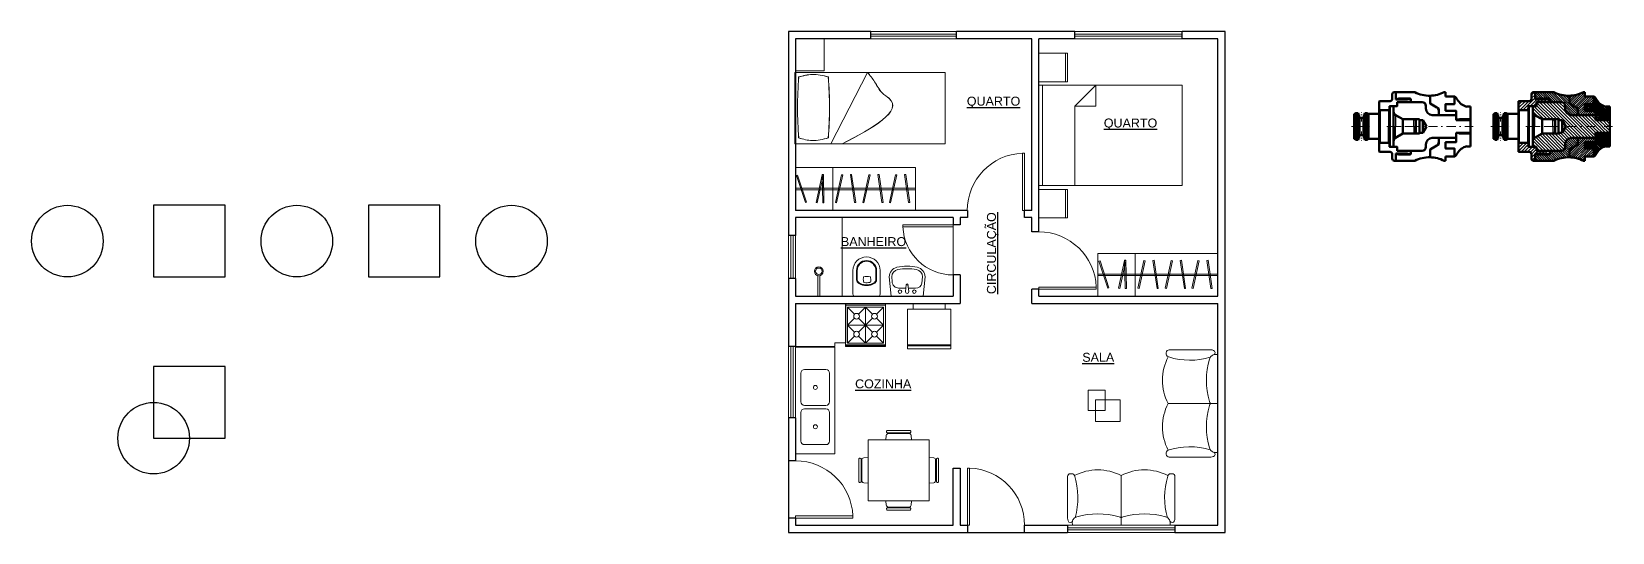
# Model space of a CAD drawing. Header units: centimetres. Extents: x -509 to 1699, y 137 to 837.
import ezdxf

# ---------------------------------------------------------------- set-up
doc = ezdxf.new("R2010")
doc.units = ezdxf.units.CM
doc.linetypes.add('DASHDOT', pattern=[25.4, 12.7, -6.35, 0, -6.35])
for name, color, linetype, lineweight in [('blocos', 32, 'Continuous', 9), ('CENTRO', 1, 'DASHDOT', 13), ('CONTORNO', 7, 'Continuous', 50), ('HACHURAS', 1, 'Continuous', 13), ('janelas', 174, 'Continuous', 13), ('paredes', 7, 'Continuous', 30), ('piso', 252, 'Continuous', 9), ('portas', 174, 'Continuous', 13)]:
    doc.layers.add(name, color=color, linetype=linetype, lineweight=lineweight)
doc.layers.add('ESTREITAS', color=4, linetype='Continuous')
doc.layers.add('Texto', color=106, linetype='Continuous')
doc.styles.add('Annotative', font='arial.ttf')
pattern_1 = [(135, (1676.289, 331.2523), (-1.571545, -1.571545), [])]
pattern_2 = [(45, (1676.289, 331.2523), (-1.571545, 1.571545), [])]

# ---------------------------------------------------------------- blocks, each defined once
blk = doc.blocks.new('sofá1')
at = {"layer": 'blocos'}
for p, q in [((-75, 10), (-75, 68)), ((-71, 72), (-69, 72)), ((0, 0), (0, 69.5)), ((71, 72), (69, 72)), ((75, 10), (75, 68)), ((0, 0), (-65, 0)), ((65, 0), (0, 0))]:
    blk.add_line(p, q, dxfattribs=at)
for centre, radius, start, end in [((-71, 68), 4, 90, 180), ((-69, 68), 4, 0, 90), ((-160.4, 38.8), 99.9, 343.5939, 18.1629), ((-32.6, 6.7), 70.7, 62.6166, 117.3834), ((32.5, 6.7), 70.7, 62.3919, 117.3834), ((160.4, 38.8), 99.9, 162.7275, 196.4061), ((69, 68), 4, 90, 173.4667), ((71, 68), 4, 0, 90), ((-65, 10), 10, 180, 202.8861), ((-71.1, 7), 3.26, 196.4582, 330.7816), ((-59.3, 3), 9.31, 107.4613, 194.9731), ((-65, 10), 10, 250.8998, 270), ((-32.5, -93.5), 109.4, 74.3182, 105.6818), ((-5.7, 3), 9.31, 52.0697, 72.5387), ((5.7, 3), 9.31, 107.4613, 127.9303), ((32.5, -93.5), 109.4, 74.3182, 105.6818), ((59.3, 3), 9.31, 345.0269, 72.5387), ((65, 10), 10, 270, 289.1002), ((71.1, 7), 3.26, 209.2184, 343.5418), ((65, 10), 10, 337.1139, 0)]:
    blk.add_arc(centre, radius, start, end, dxfattribs=at)
blk = doc.blocks.new('mesacanto')
at = {"layer": 'blocos', "ltscale": 0.5}
for p, q in [((-44.6, 43.7), (-21, 43.7)), ((-44.6, 15.1), (-44.6, 43.7)), ((-34.5, 30.3), (0, 30.3)), ((-34.5, 0), (-34.5, 30.3)), ((-21, 43.7), (-21, 15.1)), ((0, 30.3), (0, 0)), ((-21, 15.1), (-44.6, 15.1)), ((0, 0), (-34.5, 0))]:
    blk.add_line(p, q, dxfattribs=at)
blk = doc.blocks.new('fogão')
at = {"layer": 'blocos'}
for p, q in [((0, 27.8), (0, -27.8)), ((0, 27.8), (60, 27.8)), ((2.5, 27.8), (2.5, -27.8)), ((5.4, 25), (15, 15.3)), ((5.4, 25), (55.4, 25)), ((5.4, 25), (5.4, -25)), ((20.7, 15.3), (30.4, 25)), ((30.4, 25), (40, 15.3)), ((30.4, 25), (30.4, -25)), ((45.7, 15.3), (55.4, 25)), ((55.4, 25), (55.4, -25)), ((57.9, 27.8), (57.9, -27.8)), ((58.9, 27.8), (58.9, -27.8)), ((60, 27.8), (60, -27.8)), ((5.4, 0), (15, 9.7)), ((15, -9.7), (5.4, 0)), ((5.4, 0), (55.4, 0)), ((20.7, -9.7), (40, 9.7)), ((20.7, 9.7), (40, -9.7)), ((45.7, 9.7), (55.4, 0)), ((55.4, 0), (45.7, -9.7)), ((5.4, -25), (15, -15.3)), ((30.4, -25), (20.7, -15.3)), ((40, -15.3), (30.4, -25)), ((45.7, -15.3), (55.4, -25)), ((0, -27.8), (60, -27.8)), ((5.4, -25), (55.4, -25))]:
    blk.add_line(p, q, dxfattribs=at)
for centre in [(17.9, 12.5), (42.9, 12.5), (17.9, -12.5), (42.9, -12.5)]:
    blk.add_circle(centre, 4, dxfattribs=at)
blk = doc.blocks.new('camacasal')
at = {"layer": 'blocos'}
for p, q in [((0, 75), (0, 115)), ((0, 115), (40, 115)), ((37, 115), (37, 75)), ((40, 115), (40, 75)), ((0, 75), (40, 75)), ((0, 70), (200, 70)), ((0, -70), (0, 70)), ((5, -70), (5, 70)), ((50, 40.7), (79.3, 70)), ((79.3, 70), (79.3, 40.7)), ((200, 70), (200, -70)), ((50, -70), (50, 40.7)), ((50, 40.7), (79.3, 40.7)), ((200, -70), (0, -70)), ((0, -75.5), (40, -75.5)), ((0, -115.5), (0, -75.5)), ((37, -75.5), (37, -115.5)), ((40, -75.5), (40, -115.5)), ((0, -115.5), (40, -115.5))]:
    blk.add_line(p, q, dxfattribs=at)
blk = doc.blocks.new('roupeiro1')
at = {"layer": 'blocos'}
for p, q in [((115.3, 60), (-52.2, 60)), ((-52.2, 60), (-52.2, 0)), ((-50.8, 48.9), (-49.3, 49.4)), ((-38.5, 11.2), (-50.8, 48.9)), ((-49.3, 49.4), (-37, 11.7)), ((-23.4, 11.2), (-14.9, 49.9)), ((-13.3, 49.6), (-21.8, 10.8)), ((-14.1, 10.7), (-14.9, 50.4)), ((-14.9, 50.4), (-13.3, 50.4)), ((-14.9, 49.9), (-13.3, 49.6)), ((-13.3, 50.4), (-12.5, 10.7)), ((0, 60), (0, 0)), ((3.6, 11.2), (12.1, 49.9)), ((13.7, 49.6), (5.2, 10.8)), ((12.1, 49.9), (13.7, 49.6)), ((24.6, 50.2), (26.2, 50.4)), ((30.3, 10.9), (24.6, 50.2)), ((26.2, 50.4), (31.9, 11.1)), ((41.8, 11.2), (50.3, 49.9)), ((51.9, 49.6), (43.4, 10.8)), ((50.3, 49.9), (51.9, 49.6)), ((62.8, 50.2), (64.4, 50.4)), ((68.5, 10.9), (62.8, 50.2)), ((64.4, 50.4), (70.1, 11.1)), ((79, 11.2), (87.5, 49.9)), ((89.1, 49.6), (80.6, 10.8)), ((87.5, 49.9), (89.1, 49.6)), ((100, 50.2), (101.7, 50.4)), ((105.7, 10.9), (100, 50.2)), ((101.7, 50.4), (107.3, 11.1)), ((115.3, 0), (115.3, 60)), ((-52.2, 31), (115.3, 31)), ((-52.2, 29), (115.3, 29)), ((-52.2, 0), (115.3, 0)), ((-37, 11.7), (-38.5, 11.2)), ((-21.8, 10.8), (-23.4, 11.2)), ((-12.5, 10.7), (-14.1, 10.7)), ((5.2, 10.8), (3.6, 11.2)), ((31.9, 11.1), (30.3, 10.9)), ((43.4, 10.8), (41.8, 11.2)), ((70.1, 11.1), (68.5, 10.9)), ((80.6, 10.8), (79, 11.2)), ((107.3, 11.1), (105.7, 10.9))]:
    blk.add_line(p, q, dxfattribs=at)
blk = doc.blocks.new('cama_solt')
at = {"layer": 'blocos'}
for p, q in [((-50, -210), (-50, 0)), ((-50, 0), (50, 0)), ((50, 0), (50, -210)), ((52.3, -1.2), (52.3, -41.2)), ((97.1, -1.2), (52.3, -1.2)), ((97.1, -41.2), (97.1, -1.2)), ((52.3, -41.2), (97.1, -41.2)), ((50, -210), (-50, -210))]:
    blk.add_line(p, q, dxfattribs=at)
at = {"layer": 'blocos', "linetype": 'Continuous', "ltscale": 100}
for p, q in [((-50, -50.4), (50, -101.7)), ((-50, -50.5), (50, -101.8))]:
    blk.add_line(p, q, dxfattribs=at)
at = {"layer": 'blocos', "ltscale": 100}
for points in [[(-41.7, -5.5), (-45.3, -24.3), (-41.7, -47)], [(-41.7, -5.6), (-45.3, -24.5), (-41.7, -47.1)], [(43.6, -5.5), (0.4, -3.9), (-41.7, -5.5)], [(43.6, -5.6), (0.4, -4), (-41.7, -5.6)], [(43.6, -5.5), (47.1, -24.3), (43.6, -47)], [(43.6, -5.6), (47.2, -24.5), (43.6, -47.1)], [(43.6, -47), (0.4, -48.6), (-41.7, -47)], [(43.6, -47.1), (0.4, -48.8), (-41.7, -47.1)]]:
    blk.add_spline(points, degree=3, dxfattribs=at)
at = {"layer": 'blocos', "linetype": 'Continuous', "ltscale": 100}
for points in [[(50, -101.7), (37, -111.5), (21.3, -122.3), (13.8, -131.7), (-50, -66.4)], [(50, -101.8), (37, -111.6), (21.3, -122.4), (13.8, -131.8), (-50, -66.5)]]:
    blk.add_spline(points, degree=3, dxfattribs=at)
blk = doc.blocks.new('bide')
at = {"layer": 'blocos'}
for p, q in [((-36, 19), (-3, 19)), ((-23, 14), (-36, 14)), ((-23, 13), (-36, 13)), ((0, 16), (0, -16)), ((-23, -13), (-36, -13)), ((-23, -14), (-36, -14)), ((-36, -19), (-3, -19))]:
    blk.add_line(p, q, dxfattribs=at)
for centre, radius, start, end in [((-36, 0), 19, 90, 270), ((-36, 0), 14, 90, 270), ((-36, 0), 13, 90, 270), ((-2.4, 1.1), 25.4, 170.481, 191.8976), ((-22.7, -13.7), 19.6, 83.8913, 104.0217), ((-23, 9.2), 4.75, 54.0626, 90), ((-23, 9.2), 3.75, 54.0626, 90), ((-26.2, 4.8), 9.19, 29.7449, 54.0626), ((-21.2, 4), 1.84, 13.6004, 71.3149), ((-26.2, 4.8), 10.2, 29.7449, 54.0626), ((-34, 0.3), 15.1, 2.0025, 16.0886), ((-34, 0.8), 15.1, 345.9421, 0.0282), ((-31.3, 1.9), 15.1, 13.3165, 29.7449), ((-31.3, 1.9), 16.1, 13.3165, 29.7449), ((-39.4, 0), 23.4, 0, 13.3165), ((-39.4, 0), 23.4, 346.6835, 0), ((-39.4, 0), 24.4, 0, 13.3165), ((-3, 16), 3, 0, 90), ((-23.7, 15.1), 19.6, 259.3039, 279.3652), ((-23, -9.2), 3.75, 270, 305.9374), ((-23, -9.2), 4.75, 270, 305.9374), ((-26.2, -4.8), 9.19, 305.9374, 330.2551), ((-21.1, -2.5), 1.84, 290.7158, 348.4303), ((-26.2, -4.8), 10.2, 305.9374, 330.2551), ((-31.3, -1.9), 15.1, 330.2551, 346.6835), ((-31.3, -1.9), 16.1, 330.2551, 346.6835), ((-39.4, 0), 24.4, 346.6835, 0), ((-3, -16), 3, 270, 0)]:
    blk.add_arc(centre, radius, start, end, dxfattribs=at)
blk = doc.blocks.new('chuveiro')
at = {"layer": 'blocos'}
for p, q in [((-1.3, 0), (-1.3, 28.9)), ((1.3, 0), (1.3, 28.9)), ((-1.3, 0), (1.3, 0))]:
    blk.add_line(p, q, dxfattribs=at)
for radius in [6.25, 4.5]:
    blk.add_circle((0, 35), radius, dxfattribs=at)
blk = doc.blocks.new('pia')
at = {"layer": 'blocos'}
for p, q in [((27, 25), (0, 22.5)), ((0, 22.5), (0, -22.5)), ((27.3, 25), (27, 25)), ((6.5, 2.5), (15.9, 1.2)), ((11.5, 11.9), (11.5, 1.8)), ((27.2, 21.5), (20.5, 20.9)), ((27.2, 21.5), (27.2, 21.5)), ((15.9, -1.2), (6.5, -2.5)), ((11.5, -1.8), (11.5, -11.9)), ((18.5, -20.7), (27.2, -21.5)), ((27.2, -21.5), (27.2, -21.5)), ((0, -22.5), (27, -25)), ((27, -25), (27.3, -25))]:
    blk.add_line(p, q, dxfattribs=at)
for centre in [(6.5, 10), (6.5, -10)]:
    blk.add_circle(centre, 2.5, dxfattribs=at)
for centre, radius, start, end in [((26.9, 10.8), 14.2, 13.8533, 88.2364), ((6.5, 0), 2.5, 90, 270), ((20.5, 11.9), 9, 90, 180), ((15.9, 0), 1.57, 234.9797, 125.0203), ((15.9, 0), 1.15, 270, 90), ((26.9, 10.8), 10.7, 12.9598, 87.9684), ((-33.8, 0), 72.3, 0, 10.5151), ((-33.8, 0), 72.3, 349.4849, 360), ((-32.4, 0.1), 74.4, 359.946, 10.9566), ((-32.4, -0.1), 74.4, 349.0434, 0.054), ((20.5, -11.9), 9, 180, 257.3666), ((26.9, -10.8), 10.7, 272.0316, 347.0402), ((26.9, -10.8), 14.2, 271.7636, 346.1467)]:
    blk.add_arc(centre, radius, start, end, dxfattribs=at)
blk = doc.blocks.new('pia_coz')
at = {"layer": 'blocos', "ltscale": 100}
for p, q in [((-70.1, 35.7), (-70.1, 90.7)), ((-70.1, 90.7), (-0.1, 90.7)), ((-0.1, 30.7), (-0.1, 90.7)), ((-55.1, 35.7), (-70.1, 35.7)), ((-55.1, 35.7), (-55.1, 30.7)), ((-55.1, 30.7), (-0.1, 30.7))]:
    blk.add_line(p, q, dxfattribs=at)
at = {"layer": 'blocos'}
for p, q in [((-55, 29.4), (-55, -119.6)), ((0, 29.4), (-55, 29.4)), ((0, -119.6), (0, 29.4)), ((-47.5, -46.7), (-47.5, -6.7)), ((-42.5, -1.7), (-12.5, -1.7)), ((-7.5, -6.7), (-7.5, -46.7)), ((-47.5, -61.6), (-47.5, -101.6)), ((-12.5, -51.7), (-42.5, -51.7)), ((-12.5, -56.6), (-42.5, -56.6)), ((-7.5, -101.6), (-7.5, -61.6)), ((-42.5, -106.6), (-12.5, -106.6)), ((-55, -119.6), (0, -119.6))]:
    blk.add_line(p, q, dxfattribs=at)
for centre in [(-27.7, -26.7), (-27.7, -81.6)]:
    blk.add_circle(centre, 2.74, dxfattribs=at)
for centre, start, end in [((-42.5, -6.7), 90, 180), ((-12.5, -6.7), 360, 90), ((-42.5, -46.7), 180, 270), ((-42.5, -61.6), 90, 180), ((-12.5, -46.7), 270, 0), ((-12.5, -61.6), 360, 90), ((-42.5, -101.6), 180, 270), ((-12.5, -101.6), 270, 0)]:
    blk.add_arc(centre, 5, start, end, dxfattribs=at)
blk = doc.blocks.new('mesa')
at = {"layer": 'blocos'}
for p, q in [((45.5, 45.7), (-39.7, 45.7)), ((-39.7, 45.7), (-39.7, -39.3)), ((-14.4, 52), (-15.1, 45.7)), ((-14.1, 56.7), (-14.1, 57.7)), ((-13.1, 58.7), (18.9, 58.7)), ((18.9, 55.7), (-13.1, 55.7)), ((17.2, 54.7), (-11.4, 54.7)), ((19.9, 57.7), (19.9, 56.7)), ((20.9, 45.7), (20.2, 52)), ((45.5, -39.3), (45.5, 45.7)), ((-52.7, 19.2), (-52.7, -12.8)), ((-50.7, 20.2), (-51.7, 20.2)), ((-49.7, -12.8), (-49.7, 19.2)), ((-48.7, -11.1), (-48.7, 17.5)), ((-46, 20.5), (-39.7, 21.2)), ((51.9, 20.5), (45.5, 21.2)), ((54.5, -11.1), (54.5, 17.5)), ((55.5, -12.8), (55.5, 19.2)), ((56.5, 20.2), (57.5, 20.2)), ((58.5, 19.2), (58.5, -12.8)), ((-51.7, -13.8), (-50.7, -13.8)), ((-39.7, -14.8), (-46, -14.1)), ((45.5, -14.8), (51.9, -14.1)), ((57.5, -13.8), (56.5, -13.8)), ((-39.7, -39.3), (45.5, -39.3)), ((-14.4, -45.7), (-15.1, -39.3)), ((20.9, -39.3), (20.2, -45.7)), ((-14.1, -50.3), (-14.1, -51.3)), ((18.9, -49.3), (-13.1, -49.3)), ((-13.1, -52.3), (18.9, -52.3)), ((17.2, -48.3), (-11.4, -48.3)), ((19.9, -51.3), (19.9, -50.3))]:
    blk.add_line(p, q, dxfattribs=at)
for centre, radius, start, end in [((-11.4, 51.7), 3, 90, 173.7728), ((-13.1, 57.7), 1, 90, 180), ((-13.1, 56.7), 1, 180, 270), ((17.2, 51.7), 3, 6.2272, 90), ((18.9, 57.7), 1, 360, 90), ((18.9, 56.7), 1, 270, 0), ((-51.7, 19.2), 1, 90, 180), ((-50.7, 19.2), 1, 0, 90), ((-45.7, 17.5), 3, 96.2272, 180), ((51.5, 17.5), 3, 360, 83.7728), ((56.5, 19.2), 1, 90, 180), ((57.5, 19.2), 1, 0, 90), ((-51.7, -12.8), 1, 180, 270), ((-50.7, -12.8), 1, 270, 360), ((-45.7, -11.1), 3, 180, 263.7728), ((51.5, -11.1), 3, 276.2272, 0), ((56.5, -12.8), 1, 180, 270), ((57.5, -12.8), 1, 270, 0), ((-11.4, -45.3), 3, 186.2272, 270), ((-13.1, -50.3), 1, 90, 180), ((-13.1, -51.3), 1, 180, 270), ((17.2, -45.3), 3, 270, 353.7728), ((18.9, -50.3), 1, 360, 90), ((18.9, -51.3), 1, 270, 0)]:
    blk.add_arc(centre, radius, start, end, dxfattribs=at)
blk = doc.blocks.new('sofá2')
at = {"layer": 'blocos'}
for p, q in [((-72, 71), (-72, 69)), ((-10, 75), (-68, 75)), ((0, 65), (0, 0)), ((0, 0), (-69.5, 0)), ((0, 0), (0, -65)), ((-72, -71), (-72, -69)), ((-10, -75), (-68, -75))]:
    blk.add_line(p, q, dxfattribs=at)
for centre, radius, start, end in [((-68, 71), 4, 90, 180), ((-68, 69), 4, 180, 263.4667), ((-3, 59.3), 9.31, 75.0269, 162.5387), ((-10, 65), 10, 67.1139, 90), ((-7, 71.1), 3.26, 299.2184, 73.5418), ((-10, 65), 10, 0, 19.1002), ((-6.7, 32.5), 70.7, 152.3919, 207.3834), ((-38.8, 160.4), 99.9, 252.7275, 286.4061), ((93.5, 32.5), 109.4, 164.3182, 195.6818), ((-3, 5.7), 9.31, 197.4613, 217.9303), ((-3, -5.7), 9.31, 142.0697, 162.5387), ((-6.7, -32.6), 70.7, 152.6166, 207.3834), ((93.5, -32.5), 109.4, 164.3182, 195.6818), ((-68, -69), 4, 90, 180), ((-38.8, -160.4), 99.9, 73.5939, 108.1629), ((-3, -59.3), 9.31, 197.4613, 284.9731), ((-10, -65), 10, 340.8998, 0), ((-68, -71), 4, 180, 270), ((-10, -65), 10, 270, 292.8861), ((-7, -71.1), 3.26, 286.4582, 60.7816)]:
    blk.add_arc(centre, radius, start, end, dxfattribs=at)
blk = doc.blocks.new('geladeira')
at = {"layer": 'blocos'}
for p, q in [((8, 22.3), (0, 22.3)), ((0, 22.3), (0, -22.3)), ((0, -22.3), (0, 22.3)), ((0, 22.3), (8, 22.3)), ((8, 30.3), (63.45, 30.3)), ((8, -30.3), (8, 30.3)), ((8, 22.3), (8, 30.3)), ((57.95, 30.3), (57.95, -30.3)), ((59.45, 30.3), (59.45, -30.3)), ((63.45, 30.3), (63.45, -30.3)), ((63.45, 30.3), (63.45, -30.3)), ((0, -22.3), (8, -22.3)), ((8, -22.3), (0, -22.3)), ((8, -30.3), (8, -22.3)), ((63.45, -30.3), (8, -30.3)), ((63.45, -30.3), (8, -30.3))]:
    blk.add_line(p, q, dxfattribs=at)
for points in [[(8, 22.3, 48), (0, 22.3, 48), (0, -22.3, 48), (8, -22.3, 48)], [(63.45, -30.3), (63.45, 30.3), (8, 30.3), (8, -30.3)], [(8, 30.3, 61.8), (8, -30.3, 61.8), (57.95, -30.3, 61.8), (57.95, 30.3, 61.8)]]:
    blk.add_3dface(points, dxfattribs=at)
blk = doc.blocks.new('p1')
at = {"layer": 'CENTRO', "ltscale": 0.5}
for p, q in [((-58.8, 0), (-33.1, 0)), ((-45, 6.8), (-45, 20)), ((-45, -6.8), (-45, -20))]:
    blk.add_line(p, q, dxfattribs=at)
at = {"layer": 'CENTRO'}
blk.add_line((-9.6, 0), (32.3, 0), dxfattribs=at)
at = {"layer": 'CONTORNO'}
for p, q in [((-19, 23), (-6, 23)), ((-6, 27.5), (-6, -27.5)), ((-1, 28.5), (-5, 28.5)), ((0, -17.5), (0, 27.5)), ((-55, 17.3), (-55, -17.3)), ((-52.6, 18.5), (-52.6, -18.5)), ((-52.6, 18.5), (-49.7, 18.5)), ((-49.7, -18.5), (-49.7, 18.5)), ((-49.7, 18.5), (-47.8, 12)), ((-47.8, -12), (-47.8, 12)), ((-47.8, 12), (-42.2, 12)), ((-40.3, 18.5), (-42.2, 12)), ((-42.2, 12), (-42.2, -12)), ((-40.3, 18.5), (-40.3, -18.5)), ((-40.3, 18.5), (-37.4, 18.5)), ((-37.4, -18.5), (-37.4, 18.5)), ((-35.3, 17.5), (-35.3, -17.5)), ((-35.3, 17.5), (-20, 17.5)), ((-20, 22), (-20, -22)), ((13, 10), (0, 17.5)), ((13, 10), (13, -10)), ((13, 10), (28, 10)), ((31, -7), (31, 7)), ((-52.6, -18.5), (-49.7, -18.5)), ((-49.7, -18.5), (-47.8, -12)), ((-47.8, -12), (-42.2, -12)), ((-40.3, -18.5), (-42.2, -12)), ((-40.3, -18.5), (-37.4, -18.5)), ((-35.3, -17.5), (-20, -17.5)), ((13, -10), (0, -17.5)), ((0, -27.5), (0, -17.5)), ((13, -10), (28, -10)), ((-19, -23), (-6, -23)), ((-5, -28.5), (-1, -28.5))]:
    blk.add_line(p, q, dxfattribs=at)
for centre, radius, start, end in [((-19, 22), 1, 90, 180), ((-5, 27.5), 1, 90, 180), ((-1, 27.5), 1, 0, 90), ((-45, 0), 20, 112.3316, 120), ((-45, 0), 20, 61.045, 67.6684), ((28, 7), 3, 0, 90), ((-45, 0), 20, 240, 247.6684), ((-45, 0), 20, 292.3316, 298.955), ((-19, -22), 1, 180, 270), ((28, -7), 3, 270, 0), ((-5, -27.5), 1, 180, 270), ((-1, -27.5), 1, 270, 0)]:
    blk.add_arc(centre, radius, start, end, dxfattribs=at)
at = {"layer": 'ESTREITAS'}
for p, q in [((-5, 27.5), (-5, -27.5)), ((-1, 27.5), (-1, -27.5)), ((-19, 22), (-19, -22)), ((28, 0), (28, 9)), ((28, 0), (28, -9))]:
    blk.add_line(p, q, dxfattribs=at)

msp = doc.modelspace()

# ---------------------------------------------------------------- hatches: boundary and pattern name
at = {"layer": 'HACHURAS'}
h = msp.add_hatch(dxfattribs=at)
h.set_pattern_fill('ANSI31', color=256, style=0)
h.set_pattern_definition([(45, (1676.289, 331.2523), (-2.245064, 2.245064), [])])
h.paths.add_polyline_path([(1593.2, 734.2), (1593.2, 738.7), (1611.2, 738.7, 0.414214), (1612.2, 739.7), (1612.2, 742.4), (1593.2, 742.4), (1591.2, 742.4), (1591.2, 752.7), (1589.2, 752.7, 0.414214), (1586.2, 749.7), (1586.2, 743.2, -0.414214), (1583.2, 740.2), (1568.7, 740.2, 0.414214), (1568.2, 739.7), (1568.2, 728.7, 0.414214), (1569.2, 727.7), (1581.2, 727.7, 0.414214), (1582.2, 728.7), (1582.2, 733.2), (1592.2, 733.2, 0.414214)])
h.paths.add_polyline_path([(1610.1, 743.7), (1595.3, 743.7), (1593.2, 742.4), (1612.2, 742.4)], flags=17)
h = msp.add_hatch(dxfattribs=at)
h.set_pattern_fill('ANSI31', color=256, scale=0.7, angle=90, style=0)
h.set_pattern_definition(pattern_1)
h.paths.add_polyline_path([(1617.6, 752.7), (1591.2, 752.7), (1591.2, 743.7), (1609.2, 743.7), (1611.2, 743.7, -0.414214), (1612.2, 742.7), (1612.2, 739.7, 0.414214), (1613.2, 738.7), (1628.2, 738.7, -0.414214), (1633.2, 733.7), (1633.2, 729.7, 0.414214), (1642.2, 720.7), (1651.2, 720.7), (1651.2, 726.8, 0.267949), (1648.7, 731.1), (1639.2, 736.6), (1639.2, 747.7, -0.125051)])
h.paths.add_polyline_path([(1609.2, 743.7), (1591.2, 743.7), (1593.3, 742.4), (1607.1, 742.4)], flags=16)
h = msp.add_hatch(dxfattribs=at)
h.set_pattern_fill('ANSI31', color=256, scale=0.7, style=0)
h.set_pattern_definition(pattern_2)
h.paths.add_polyline_path([(1675.7, 726.2), (1675.7, 720.7), (1651.2, 720.7), (1651.2, 726.8), (1651.2, 729.7), (1648.8, 731, 0.006237), (1648.7, 731.1), (1641.6, 735.2, -0.261275), (1639.2, 739.5), (1639.2, 747.7, 0.11378), (1658.8, 752.7), (1660.7, 752.7), (1660.7, 746.7), (1673.2, 746.7), (1673.2, 736.2, -0.414214), (1672.7, 735.7), (1661.2, 735.7), (1660.7, 735.7), (1660.7, 726.7), (1675.2, 726.7, -0.414214)])
h = msp.add_hatch(dxfattribs=at)
h.set_pattern_fill('ANSI31', color=256, angle=90, style=0)
h.set_pattern_definition([(135, (1620.803, 329.3595), (-2.245064, -2.245064), [])])
h.paths.add_polyline_path([(1633.2, 729.7), (1633.2, 733.2, 0.414214), (1627.7, 738.7), (1594.2, 738.7, 0.414214), (1593.2, 737.7), (1593.2, 733.2), (1589.2, 733.2, 0.414214), (1588.2, 732.2), (1588.2, 725.1, 0.267949), (1590.7, 720.7), (1601.2, 714.7), (1624.2, 714.7), (1624.2, 713.7), (1629.2, 713.7), (1634.4, 704.7), (1695.7, 704.7), (1695.7, 713.4), (1678.2, 713.4), (1675.7, 713.4), (1675.7, 718.7, 0.414214), (1673.7, 720.7), (1651.2, 720.7), (1642.2, 720.7, -0.414214)])
h.paths.add_polyline_path([(1693.6, 714.7), (1680.3, 714.7), (1678.2, 713.4), (1695.7, 713.4)], flags=17)
h = msp.add_hatch(dxfattribs=at)
h.set_pattern_fill('ANSI31', color=256, scale=0.5, angle=90, style=0)
h.set_pattern_definition([(135, (1676.2889, 331.2523), (-1.122532, -1.122532), [])])
h.paths.add_polyline_path([(1695.7, 694.7), (1675.7, 694.7), (1675.7, 682.7), (1661.7, 682.7, 0.414214), (1660.7, 681.7), (1660.7, 674.2, 0.414214), (1661.2, 673.7), (1673.2, 673.7), (1673.2, 662.7), (1673.9, 662.7, 0.067404), (1677.1, 667, -0.199908), (1689.9, 677.1), (1690.7, 676.7), (1695.7, 676.7)])
h.paths.add_polyline_path([(1695.7, 732.7), (1690.7, 732.7), (1689.9, 732.2, -0.199908), (1677.1, 742.4, 0.067404), (1673.9, 746.7), (1673.2, 746.7), (1673.2, 735.7), (1661.2, 735.7, 0.414214), (1660.7, 735.2), (1660.7, 727.7, 0.414214), (1661.7, 726.7), (1675.7, 726.7), (1675.7, 714.7), (1695.7, 714.7)])
h.paths.add_polyline_path([(1678.2, 695.9), (1677.8, 695.9), (1675.7, 694.7), (1680.3, 694.7)])
h.paths.add_polyline_path([(1680.3, 714.7), (1677.8, 714.7), (1675.7, 714.7), (1677.8, 713.4), (1678.2, 713.4)])
h.paths.add_polyline_path([(1695.7, 714.7), (1693.6, 714.7), (1694.7, 714.1)])
h.paths.add_polyline_path([(1695.7, 695.9), (1693.6, 695.9), (1694.7, 695.3)])
h = msp.add_hatch(dxfattribs=at)
h.set_pattern_fill('ANSI31', color=256, angle=90, style=0)
h.set_pattern_definition([(135, (1698.718, 704.666), (-2.24506, -2.24506), [])])
h.paths.add_polyline_path([(1601.2, 694.7), (1590.7, 688.6, 0.267949), (1588.2, 684.3), (1588.2, 677.2, 0.414214), (1589.2, 676.2), (1593.2, 676.2), (1593.2, 671.7, 0.414214), (1594.2, 670.7), (1627.7, 670.7, 0.414214), (1633.2, 676.2), (1633.2, 679.7, -0.414214), (1642.2, 688.7), (1663.7, 688.7), (1673.7, 688.7, 0.414214), (1675.7, 690.7), (1675.7, 695.9), (1678.2, 695.9), (1680.3, 694.7), (1693.6, 694.7), (1695.7, 695.9), (1695.7, 704.7), (1634.4, 704.7), (1629.2, 695.7), (1624.2, 695.7), (1624.2, 694.7)])
h = msp.add_hatch(dxfattribs=at)
h.set_pattern_fill('ANSI31', color=256, scale=0.7, angle=90, style=0)
h.set_pattern_definition(pattern_1)
h.paths.add_polyline_path([(1639.2, 672.7), (1648.7, 678.2, 0.267949), (1651.2, 682.6), (1651.2, 688.7), (1642.2, 688.7, 0.414214), (1633.2, 679.7), (1633.2, 675.7, -0.414214), (1628.2, 670.7), (1613.2, 670.7, 0.414214), (1612.2, 669.7), (1612.2, 666.7, -0.414214), (1611.2, 665.7), (1609.2, 665.7), (1591.2, 665.7), (1591.2, 656.7), (1617.6, 656.7, -0.125051), (1639.2, 661.6)])
h.paths.add_polyline_path([(1607.1, 666.9), (1593.3, 666.9), (1591.2, 665.7), (1609.2, 665.7)], flags=17)
h = msp.add_hatch(dxfattribs=at)
h.set_pattern_fill('ANSI31', color=256, scale=0.7, style=0)
h.set_pattern_definition(pattern_2)
h.paths.add_polyline_path([(1675.7, 683.2), (1675.7, 688.7), (1651.2, 688.7), (1651.2, 682.6), (1651.2, 679.7), (1648.8, 678.3, -0.006237), (1648.7, 678.2), (1641.6, 674.1, 0.261275), (1639.2, 669.9), (1639.2, 661.6, -0.11378), (1658.8, 656.7), (1660.7, 656.7), (1660.7, 662.7), (1673.2, 662.7), (1673.2, 673.2, 0.414214), (1672.7, 673.7), (1661.2, 673.7), (1660.7, 673.7), (1660.7, 682.7), (1675.2, 682.7, 0.414214)])
h = msp.add_hatch(dxfattribs=at)
h.set_pattern_fill('ANSI31', color=256, style=0)
h.set_pattern_definition([(45, (1804.6914, 704.666), (-2.245064, 2.245064), [])])
h.paths.add_polyline_path([(1611.2, 670.7), (1593.2, 670.7), (1593.2, 675.2, 0.414214), (1592.2, 676.2), (1582.2, 676.2), (1582.2, 680.7, 0.414214), (1581.2, 681.7), (1569.2, 681.7, 0.414214), (1568.2, 680.7), (1568.2, 669.7, 0.414214), (1568.7, 669.2), (1583.2, 669.2, -0.414214), (1586.2, 666.2), (1586.2, 659.7, 0.414214), (1589.2, 656.7), (1591.2, 656.7), (1591.2, 666.9), (1593.2, 666.9), (1612.2, 666.9), (1612.2, 669.7, 0.414214)])
h.paths.add_polyline_path([(1612.2, 666.9), (1593.2, 666.9), (1595.3, 665.7), (1610.1, 665.7)], flags=16)

# ---------------------------------------------------------------- linework, layer by layer
at = {"layer": 'CENTRO'}
for p, q in [((1391.2, 704.7), (1504.7, 704.7)), ((1585.7, 704.7), (1699.3, 704.7))]:
    msp.add_line(p, q, dxfattribs=at)
at = {"layer": 'CONTORNO'}
for p, q in [((1396.7, 752.7), (1394.7, 752.7)), ((1396.7, 742.4), (1396.7, 752.7)), ((1396.7, 752.7), (1396.7, 743.7)), ((1423.1, 752.7), (1396.7, 752.7)), ((1466.2, 752.7), (1464.2, 752.7)), ((1466.2, 752.7), (1466.2, 746.7)), ((1591.2, 752.7), (1589.2, 752.7)), ((1591.2, 742.4), (1591.2, 752.7)), ((1591.2, 752.7), (1591.2, 743.7)), ((1617.6, 752.7), (1591.2, 752.7)), ((1660.7, 752.7), (1658.8, 752.7)), ((1660.7, 752.7), (1660.7, 746.7)), ((1373.7, 739.7), (1373.7, 704.7)), ((1374.2, 740.2), (1388.7, 740.2)), ((1387.7, 704.7), (1387.7, 733.2)), ((1387.7, 733.2), (1397.7, 733.2)), ((1391.7, 743.2), (1391.7, 749.7)), ((1393.7, 732.2), (1393.7, 704.7)), ((1394.7, 733.2), (1398.7, 733.2)), ((1398.8, 742.4), (1396.7, 743.7)), ((1396.7, 742.4), (1398.7, 742.4)), ((1398.7, 742.4), (1400.8, 743.7)), ((1398.7, 733.2), (1398.7, 738.7)), ((1398.7, 738.7), (1416.7, 738.7)), ((1398.7, 737.7), (1398.7, 733.2)), ((1398.8, 742.4), (1412.5, 742.4)), ((1433.2, 738.7), (1399.7, 738.7)), ((1400.8, 743.7), (1415.5, 743.7)), ((1412.5, 742.4), (1414.7, 743.7)), ((1414.7, 743.7), (1416.7, 743.7)), ((1417.7, 742.4), (1415.5, 743.7)), ((1417.7, 742.7), (1417.7, 739.7)), ((1417.7, 738.7), (1417.7, 742.4)), ((1418.7, 738.7), (1433.7, 738.7)), ((1438.7, 729.7), (1438.7, 733.7)), ((1438.7, 733.2), (1438.7, 729.7)), ((1444.7, 736.6), (1444.7, 747.7)), ((1444.7, 747.7), (1444.7, 739.5)), ((1444.7, 736.6), (1454.2, 731.1)), ((1456.7, 729.7), (1447.2, 735.2)), ((1456.7, 729.7), (1456.7, 720.7)), ((1466.2, 746.7), (1478.7, 746.7)), ((1466.2, 735.7), (1466.2, 726.7)), ((1478.2, 735.7), (1466.2, 735.7)), ((1466.2, 735.7), (1466.2, 735.2)), ((1466.2, 735.7), (1478.7, 735.7)), ((1466.2, 727.7), (1466.2, 735.2)), ((1466.2, 726.7), (1466.2, 735.2)), ((1478.7, 735.7), (1466.7, 735.7)), ((1478.7, 735.7), (1478.7, 746.7)), ((1478.7, 746.7), (1479.4, 746.7)), ((1495.4, 732.2), (1496.2, 732.7)), ((1501.2, 732.7), (1496.2, 732.7)), ((1501.2, 732.7), (1501.2, 714.7)), ((1568.2, 739.7), (1568.2, 704.7)), ((1568.7, 740.2), (1583.2, 740.2)), ((1582.2, 704.7), (1582.2, 733.2)), ((1582.2, 733.2), (1592.2, 733.2)), ((1586.2, 743.2), (1586.2, 749.7)), ((1588.2, 732.2), (1588.2, 704.7)), ((1589.2, 733.2), (1593.2, 733.2)), ((1593.3, 742.4), (1591.2, 743.7)), ((1591.2, 742.4), (1593.2, 742.4)), ((1593.2, 742.4), (1595.3, 743.7)), ((1593.2, 733.2), (1593.2, 738.7)), ((1593.2, 738.7), (1611.2, 738.7)), ((1593.2, 737.7), (1593.2, 733.2)), ((1593.3, 742.4), (1607.1, 742.4)), ((1627.7, 738.7), (1594.2, 738.7)), ((1595.3, 743.7), (1610.1, 743.7)), ((1607.1, 742.4), (1609.2, 743.7)), ((1609.2, 743.7), (1611.2, 743.7)), ((1612.2, 742.4), (1610.1, 743.7)), ((1612.2, 742.7), (1612.2, 739.7)), ((1612.2, 738.7), (1612.2, 742.4)), ((1613.2, 738.7), (1628.2, 738.7)), ((1633.2, 729.7), (1633.2, 733.7)), ((1633.2, 733.2), (1633.2, 729.7)), ((1639.2, 736.6), (1639.2, 747.7)), ((1639.2, 747.7), (1639.2, 739.5)), ((1639.2, 736.6), (1648.7, 731.1)), ((1651.2, 729.7), (1641.7, 735.2)), ((1651.2, 729.7), (1651.2, 720.7)), ((1660.7, 746.7), (1673.2, 746.7)), ((1660.7, 735.7), (1660.7, 726.7)), ((1672.7, 735.7), (1660.7, 735.7)), ((1660.7, 735.7), (1660.7, 735.2)), ((1660.7, 735.7), (1673.2, 735.7)), ((1660.7, 727.7), (1660.7, 735.2)), ((1660.7, 726.7), (1660.7, 735.2)), ((1673.2, 735.7), (1661.2, 735.7)), ((1673.2, 735.7), (1673.2, 746.7)), ((1673.2, 746.7), (1673.9, 746.7)), ((1689.9, 732.2), (1690.7, 732.7)), ((1695.7, 732.7), (1690.7, 732.7)), ((1695.7, 732.7), (1695.7, 714.7)), ((1374.7, 727.7), (1386.7, 727.7)), ((1396.2, 720.7), (1406.6, 714.7)), ((1406.6, 714.7), (1406.6, 704.7)), ((1406.6, 714.7), (1429.7, 714.7)), ((1429.7, 714.7), (1429.7, 704.7)), ((1429.7, 713.7), (1434.7, 713.7)), ((1434.7, 713.7), (1439.8, 704.7)), ((1434.7, 713.7), (1434.7, 704.7)), ((1447.7, 720.7), (1456.7, 720.7)), ((1447.7, 720.7), (1469.2, 720.7)), ((1456.7, 720.7), (1456.7, 726.8)), ((1456.7, 720.7), (1481.2, 720.7)), ((1456.7, 720.7), (1481.2, 720.7)), ((1456.7, 720.7), (1479.2, 720.7)), ((1480.7, 726.7), (1466.2, 726.7)), ((1480.7, 726.7), (1466.2, 726.7)), ((1481.2, 726.7), (1467.2, 726.7)), ((1481.2, 714.7), (1481.2, 726.7)), ((1481.2, 726.2), (1481.2, 720.7)), ((1481.2, 720.7), (1481.2, 726.2)), ((1481.2, 713.4), (1481.2, 718.7)), ((1481.2, 714.7), (1483.3, 713.4)), ((1483.7, 713.4), (1481.2, 713.4)), ((1499, 713.4), (1483.3, 713.4)), ((1483.7, 713.4), (1485.8, 714.7)), ((1485.8, 714.7), (1499, 714.7)), ((1501.2, 713.4), (1499, 714.7)), ((1501.2, 714.7), (1500.1, 714.1)), ((1501.2, 713.4), (1501.2, 714.7)), ((1501.2, 704.7), (1501.2, 713.4)), ((1569.2, 727.7), (1581.2, 727.7)), ((1590.7, 720.7), (1601.2, 714.7)), ((1601.2, 714.7), (1601.2, 704.7)), ((1601.2, 714.7), (1624.2, 714.7)), ((1624.2, 714.7), (1624.2, 704.7)), ((1624.2, 713.7), (1629.2, 713.7)), ((1629.2, 713.7), (1634.4, 704.7)), ((1629.2, 713.7), (1629.2, 704.7)), ((1642.2, 720.7), (1651.2, 720.7)), ((1642.2, 720.7), (1663.7, 720.7)), ((1651.2, 720.7), (1651.2, 726.8)), ((1651.2, 720.7), (1675.7, 720.7)), ((1651.2, 720.7), (1675.7, 720.7)), ((1651.2, 720.7), (1673.7, 720.7)), ((1675.2, 726.7), (1660.7, 726.7)), ((1675.2, 726.7), (1660.7, 726.7)), ((1675.7, 726.7), (1661.7, 726.7)), ((1675.7, 714.7), (1675.7, 726.7)), ((1675.7, 726.2), (1675.7, 720.7)), ((1675.7, 720.7), (1675.7, 726.2)), ((1675.7, 713.4), (1675.7, 718.7)), ((1675.7, 714.7), (1677.8, 713.4)), ((1678.2, 713.4), (1675.7, 713.4)), ((1693.6, 713.4), (1677.8, 713.4)), ((1678.2, 713.4), (1680.3, 714.7)), ((1680.3, 714.7), (1693.6, 714.7)), ((1695.7, 713.4), (1693.6, 714.7)), ((1695.7, 714.7), (1694.7, 714.1)), ((1695.7, 713.4), (1695.7, 714.7)), ((1695.7, 704.7), (1695.7, 713.4)), ((1373.7, 669.7), (1373.7, 704.7)), ((1387.7, 704.7), (1387.7, 676.2)), ((1393.7, 677.2), (1393.7, 704.7)), ((1396.2, 688.6), (1406.6, 694.7)), ((1406.6, 694.7), (1406.6, 704.7)), ((1406.6, 694.7), (1429.7, 694.7)), ((1429.7, 694.7), (1429.7, 704.7)), ((1429.7, 695.7), (1434.7, 695.7)), ((1434.7, 695.7), (1434.7, 704.7)), ((1434.7, 695.7), (1439.8, 704.7)), ((1447.7, 688.7), (1456.7, 688.7)), ((1447.7, 688.7), (1469.2, 688.7)), ((1456.7, 679.7), (1456.7, 688.7)), ((1456.7, 688.7), (1481.2, 688.7)), ((1456.7, 688.7), (1456.7, 682.6)), ((1456.7, 688.7), (1479.2, 688.7)), ((1481.2, 694.7), (1483.3, 695.9)), ((1481.2, 695.9), (1481.2, 690.7)), ((1483.7, 695.9), (1481.2, 695.9)), ((1481.2, 694.7), (1481.2, 682.7)), ((1481.2, 683.2), (1481.2, 688.7)), ((1499, 695.9), (1483.3, 695.9)), ((1483.7, 695.9), (1485.8, 694.7)), ((1485.8, 694.7), (1499, 694.7)), ((1501.2, 695.9), (1499, 694.7)), ((1501.2, 694.7), (1500.1, 695.3)), ((1501.2, 704.7), (1501.2, 695.9)), ((1501.2, 695.9), (1501.2, 694.7)), ((1501.2, 676.7), (1501.2, 694.7)), ((1568.2, 669.7), (1568.2, 704.7)), ((1582.2, 704.7), (1582.2, 676.2)), ((1588.2, 677.2), (1588.2, 704.7)), ((1590.7, 688.6), (1601.2, 694.7)), ((1601.2, 694.7), (1601.2, 704.7)), ((1601.2, 694.7), (1624.2, 694.7)), ((1624.2, 694.7), (1624.2, 704.7)), ((1624.2, 695.7), (1629.2, 695.7)), ((1629.2, 695.7), (1629.2, 704.7)), ((1629.2, 695.7), (1634.4, 704.7)), ((1642.2, 688.7), (1651.2, 688.7)), ((1642.2, 688.7), (1663.7, 688.7)), ((1651.2, 679.7), (1651.2, 688.7)), ((1651.2, 688.7), (1675.7, 688.7)), ((1651.2, 688.7), (1651.2, 682.6)), ((1651.2, 688.7), (1673.7, 688.7)), ((1675.7, 694.7), (1677.8, 695.9)), ((1675.7, 695.9), (1675.7, 690.7)), ((1678.2, 695.9), (1675.7, 695.9)), ((1675.7, 694.7), (1675.7, 682.7)), ((1675.7, 683.2), (1675.7, 688.7)), ((1693.6, 695.9), (1677.8, 695.9)), ((1678.2, 695.9), (1680.3, 694.7)), ((1680.3, 694.7), (1693.6, 694.7)), ((1695.7, 695.9), (1693.6, 694.7)), ((1695.7, 694.7), (1694.7, 695.3)), ((1695.7, 704.7), (1695.7, 695.9)), ((1695.7, 695.9), (1695.7, 694.7)), ((1695.7, 676.7), (1695.7, 694.7)), ((1374.2, 669.2), (1388.7, 669.2)), ((1374.7, 681.7), (1386.7, 681.7)), ((1387.7, 676.2), (1397.7, 676.2)), ((1391.7, 666.2), (1391.7, 659.7)), ((1394.7, 676.2), (1398.7, 676.2)), ((1396.7, 666.9), (1396.7, 656.7)), ((1396.7, 666.9), (1398.7, 666.9)), ((1398.8, 666.9), (1396.7, 665.7)), ((1396.7, 656.7), (1396.7, 665.7)), ((1398.7, 676.2), (1398.7, 670.7)), ((1398.7, 671.7), (1398.7, 676.2)), ((1398.7, 670.7), (1416.7, 670.7)), ((1398.7, 666.9), (1400.8, 665.7)), ((1398.8, 666.9), (1412.5, 666.9)), ((1433.2, 670.7), (1399.7, 670.7)), ((1400.8, 665.7), (1415.5, 665.7)), ((1412.5, 666.9), (1414.7, 665.7)), ((1414.7, 665.7), (1416.7, 665.7)), ((1417.7, 666.9), (1415.5, 665.7)), ((1417.7, 670.7), (1417.7, 666.9)), ((1417.7, 666.7), (1417.7, 669.7)), ((1418.7, 670.7), (1433.7, 670.7)), ((1438.7, 679.7), (1438.7, 675.7)), ((1438.7, 676.2), (1438.7, 679.7)), ((1444.7, 672.7), (1454.2, 678.2)), ((1444.7, 672.7), (1444.7, 661.6)), ((1444.7, 661.6), (1444.7, 669.9)), ((1456.7, 679.7), (1447.2, 674.2)), ((1480.7, 682.7), (1466.2, 682.7)), ((1466.2, 673.7), (1466.2, 682.7)), ((1466.2, 681.7), (1466.2, 674.2)), ((1478.2, 673.7), (1466.2, 673.7)), ((1466.2, 656.7), (1466.2, 662.7)), ((1466.2, 662.7), (1478.7, 662.7)), ((1478.7, 673.7), (1466.7, 673.7)), ((1481.2, 682.7), (1467.2, 682.7)), ((1478.7, 673.7), (1478.7, 662.7)), ((1478.7, 662.7), (1479.4, 662.7)), ((1495.4, 677.1), (1496.2, 676.7)), ((1501.2, 676.7), (1496.2, 676.7)), ((1568.7, 669.2), (1583.2, 669.2)), ((1569.2, 681.7), (1581.2, 681.7)), ((1582.2, 676.2), (1592.2, 676.2)), ((1586.2, 666.2), (1586.2, 659.7)), ((1589.2, 676.2), (1593.2, 676.2)), ((1591.2, 666.9), (1591.2, 656.7)), ((1591.2, 666.9), (1593.2, 666.9)), ((1593.3, 666.9), (1591.2, 665.7)), ((1591.2, 656.7), (1591.2, 665.7)), ((1593.2, 676.2), (1593.2, 670.7)), ((1593.2, 671.7), (1593.2, 676.2)), ((1593.2, 670.7), (1611.2, 670.7)), ((1593.2, 666.9), (1595.3, 665.7)), ((1593.3, 666.9), (1607.1, 666.9)), ((1627.7, 670.7), (1594.2, 670.7)), ((1595.3, 665.7), (1610.1, 665.7)), ((1607.1, 666.9), (1609.2, 665.7)), ((1609.2, 665.7), (1611.2, 665.7)), ((1612.2, 666.9), (1610.1, 665.7)), ((1612.2, 670.7), (1612.2, 666.9)), ((1612.2, 666.7), (1612.2, 669.7)), ((1613.2, 670.7), (1628.2, 670.7)), ((1633.2, 679.7), (1633.2, 675.7)), ((1633.2, 676.2), (1633.2, 679.7)), ((1639.2, 672.7), (1648.7, 678.2)), ((1639.2, 672.7), (1639.2, 661.6)), ((1639.2, 661.6), (1639.2, 669.9)), ((1651.2, 679.7), (1641.7, 674.2)), ((1675.2, 682.7), (1660.7, 682.7)), ((1660.7, 673.7), (1660.7, 682.7)), ((1660.7, 681.7), (1660.7, 674.2)), ((1672.7, 673.7), (1660.7, 673.7)), ((1660.7, 656.7), (1660.7, 662.7)), ((1660.7, 662.7), (1673.2, 662.7)), ((1673.2, 673.7), (1661.2, 673.7)), ((1675.7, 682.7), (1661.7, 682.7)), ((1673.2, 673.7), (1673.2, 662.7)), ((1673.2, 662.7), (1673.9, 662.7)), ((1689.9, 677.1), (1690.7, 676.7)), ((1695.7, 676.7), (1690.7, 676.7)), ((1396.7, 656.7), (1394.7, 656.7)), ((1423.1, 656.7), (1396.7, 656.7)), ((1466.2, 656.7), (1464.2, 656.7)), ((1591.2, 656.7), (1589.2, 656.7)), ((1617.6, 656.7), (1591.2, 656.7)), ((1660.7, 656.7), (1658.8, 656.7))]:
    msp.add_line(p, q, dxfattribs=at)
for centre, radius, start, end in [((1394.7, 749.7), 3, 90, 180), ((1443.7, 792.7), 45, 242.7618, 271.2733), ((1443.7, 792.7), 45, 271.2733, 297.2382), ((1589.2, 749.7), 3, 90, 180), ((1638.2, 792.7), 45, 242.7618, 271.2733), ((1638.2, 792.7), 45, 271.2733, 297.2382), ((1374.2, 739.7), 0.5, 90, 180), ((1388.7, 743.2), 3, 270, 0), ((1394.7, 732.2), 1, 90, 180), ((1397.7, 734.2), 1, 270, 0), ((1399.7, 737.7), 1, 90, 180), ((1416.7, 742.7), 1, 0, 90), ((1416.7, 739.7), 1, 270, 0), ((1418.7, 739.7), 1, 180, 270), ((1433.2, 733.2), 5.5, 0, 90), ((1433.7, 733.7), 5, 0, 90), ((1447.7, 729.7), 9, 180, 270), ((1447.7, 729.7), 9, 180, 270), ((1449.7, 739.5), 5, 180, 241.4295), ((1451.7, 726.8), 5, 0, 60), ((1466.7, 735.2), 0.5, 90, 180), ((1478.2, 736.2), 0.5, 270, 360), ((1465.1, 732.7), 20, 29.0027, 44.4271), ((1501.2, 752.7), 21.2, 209.0027, 254.222), ((1568.7, 739.7), 0.5, 90, 180), ((1583.2, 743.2), 3, 270, 0), ((1589.2, 732.2), 1, 90, 180), ((1592.2, 734.2), 1, 270, 0), ((1594.2, 737.7), 1, 90, 180), ((1611.2, 742.7), 1, 0, 90), ((1611.2, 739.7), 1, 270, 0), ((1613.2, 739.7), 1, 180, 270), ((1627.7, 733.2), 5.5, 0, 90), ((1628.2, 733.7), 5, 0, 90), ((1642.2, 729.7), 9, 180, 270), ((1642.2, 729.7), 9, 180, 270), ((1644.2, 739.5), 5, 180, 241.4295), ((1646.2, 726.8), 5, 0, 60), ((1661.2, 735.2), 0.5, 90, 180), ((1672.7, 736.2), 0.5, 270, 360), ((1659.6, 732.7), 20, 29.0027, 44.4271), ((1695.7, 752.7), 21.2, 209.0027, 254.222), ((1374.7, 728.7), 1, 180, 270), ((1386.7, 728.7), 1, 270, 0), ((1398.7, 725.1), 5, 180, 240), ((1467.2, 727.7), 1, 180, 270), ((1479.2, 718.7), 2, 0, 90), ((1480.7, 726.2), 0.5, 360, 90), ((1569.2, 728.7), 1, 180, 270), ((1581.2, 728.7), 1, 270, 0), ((1593.2, 725.1), 5, 180, 240), ((1661.7, 727.7), 1, 180, 270), ((1673.7, 718.7), 2, 0, 90), ((1675.2, 726.2), 0.5, 360, 90), ((1398.7, 684.3), 5, 120, 180), ((1447.7, 679.7), 9, 90, 180), ((1447.7, 679.7), 9, 90, 180), ((1479.2, 690.7), 2, 270, 0), ((1593.2, 684.3), 5, 120, 180), ((1642.2, 679.7), 9, 90, 180), ((1642.2, 679.7), 9, 90, 180), ((1673.7, 690.7), 2, 270, 0), ((1374.7, 680.7), 1, 90, 180), ((1374.2, 669.7), 0.5, 180, 270), ((1386.7, 680.7), 1, 0, 90), ((1388.7, 666.2), 3, 0, 90), ((1394.7, 677.2), 1, 180, 270), ((1397.7, 675.2), 1, 0, 90), ((1399.7, 671.7), 1, 180, 270), ((1416.7, 669.7), 1, 0, 90), ((1416.7, 666.7), 1, 270, 0), ((1418.7, 669.7), 1, 90, 180), ((1433.2, 676.2), 5.5, 270, 0), ((1433.7, 675.7), 5, 270, 0), ((1449.7, 669.9), 5, 120, 180), ((1451.7, 682.6), 5, 300, 0), ((1467.2, 681.7), 1, 90, 180), ((1466.7, 674.2), 0.5, 180, 270), ((1478.2, 673.2), 0.5, 0, 90), ((1465.1, 676.7), 20, 315.5729, 330.9973), ((1480.7, 683.2), 0.5, 270, 0), ((1501.2, 656.7), 21.2, 105.778, 150.9973), ((1569.2, 680.7), 1, 90, 180), ((1568.7, 669.7), 0.5, 180, 270), ((1581.2, 680.7), 1, 0, 90), ((1583.2, 666.2), 3, 0, 90), ((1589.2, 677.2), 1, 180, 270), ((1592.2, 675.2), 1, 0, 90), ((1594.2, 671.7), 1, 180, 270), ((1611.2, 669.7), 1, 0, 90), ((1611.2, 666.7), 1, 270, 0), ((1613.2, 669.7), 1, 90, 180), ((1627.7, 676.2), 5.5, 270, 0), ((1628.2, 675.7), 5, 270, 0), ((1644.2, 669.9), 5, 120, 180), ((1646.2, 682.6), 5, 300, 0), ((1661.7, 681.7), 1, 90, 180), ((1661.2, 674.2), 0.5, 180, 270), ((1672.7, 673.2), 0.5, 0, 90), ((1659.6, 676.7), 20, 315.5729, 330.9973), ((1675.2, 683.2), 0.5, 270, 0), ((1695.7, 656.7), 21.2, 105.778, 150.9973), ((1394.7, 659.7), 3, 180, 270), ((1443.7, 616.7), 45, 88.7267, 117.2382), ((1443.7, 616.7), 45, 62.7618, 88.7267), ((1589.2, 659.7), 3, 180, 270), ((1638.2, 616.7), 45, 88.7267, 117.2382), ((1638.2, 616.7), 45, 62.7618, 88.7267)]:
    msp.add_arc(centre, radius, start, end, dxfattribs=at)
at = {"layer": 'ESTREITAS'}
for p, q in [((1396.7, 743.7), (1414.7, 743.7)), ((1398.7, 742.4), (1417.7, 742.4)), ((1591.2, 743.7), (1609.2, 743.7)), ((1593.2, 742.4), (1612.2, 742.4)), ((1374.7, 726.9), (1374.7, 704.7)), ((1386.7, 726.8), (1386.7, 704.7)), ((1396.2, 719.2), (1396.2, 704.7)), ((1501.2, 714.7), (1481.2, 714.7)), ((1499, 714.7), (1483.3, 714.7)), ((1501.2, 713.4), (1483.7, 713.4)), ((1569.2, 726.9), (1569.2, 704.7)), ((1581.2, 726.8), (1581.2, 704.7)), ((1590.7, 719.2), (1590.7, 704.7)), ((1695.7, 714.7), (1675.7, 714.7)), ((1693.6, 714.7), (1677.8, 714.7)), ((1695.7, 713.4), (1678.2, 713.4)), ((1374.7, 682.4), (1374.7, 704.7)), ((1386.7, 682.5), (1386.7, 704.7)), ((1396.2, 690.1), (1396.2, 704.7)), ((1501.2, 694.7), (1481.2, 694.7)), ((1499, 694.7), (1483.3, 694.7)), ((1501.2, 695.9), (1483.7, 695.9)), ((1569.2, 682.4), (1569.2, 704.7)), ((1581.2, 682.5), (1581.2, 704.7)), ((1590.7, 690.1), (1590.7, 704.7)), ((1695.7, 694.7), (1675.7, 694.7)), ((1693.6, 694.7), (1677.8, 694.7)), ((1695.7, 695.9), (1678.2, 695.9)), ((1396.7, 665.7), (1414.7, 665.7)), ((1398.7, 666.9), (1417.7, 666.9)), ((1591.2, 665.7), (1609.2, 665.7)), ((1593.2, 666.9), (1612.2, 666.9))]:
    msp.add_line(p, q, dxfattribs=at)
at = {"layer": 'janelas'}
for p, q in [((663.1, 837.3), (783.1, 837.3)), ((663.1, 833.8), (783.1, 833.8)), ((783.1, 830.8), (663.1, 830.8)), ((783.1, 827.3), (663.1, 827.3)), ((948.1, 837.3), (1098.1, 837.3)), ((948.1, 833.8), (1098.1, 833.8)), ((1098.1, 830.8), (948.1, 830.8)), ((1098.1, 827.3), (948.1, 827.3)), ((548.1, 492.3), (548.1, 552.3)), ((551.6, 492.3), (551.6, 552.3)), ((554.6, 552.3), (554.6, 492.3)), ((558.1, 552.3), (558.1, 492.3)), ((548.1, 297.3), (548.1, 397.3)), ((551.6, 297.3), (551.6, 397.3)), ((554.6, 397.3), (554.6, 297.3)), ((558.1, 397.3), (558.1, 297.3)), ((938.1, 147.3), (1088.1, 147.3)), ((938.1, 143.8), (1088.1, 143.8)), ((1088.1, 140.8), (938.1, 140.8)), ((1088.1, 137.3), (938.1, 137.3))]:
    msp.add_line(p, q, dxfattribs=at)
at = {"layer": 'paredes'}
for p, q in [((663.1, 837.3), (548.1, 837.3)), ((548.1, 837.3), (548.1, 552.3)), ((663.1, 827.3), (558.1, 827.3)), ((558.1, 827.3), (558.1, 587.3)), ((663.1, 827.3), (663.1, 837.3)), ((948.1, 837.3), (783.1, 837.3)), ((783.1, 827.3), (783.1, 837.3)), ((888.1, 827.3), (783.1, 827.3)), ((888.1, 587.3), (888.1, 827.3)), ((898.1, 557.3), (898.1, 827.3)), ((948.1, 827.3), (898.1, 827.3)), ((948.1, 827.3), (948.1, 837.3)), ((1158.1, 837.3), (1098.1, 837.3)), ((1098.1, 827.3), (1098.1, 837.3)), ((1148.1, 827.3), (1098.1, 827.3)), ((1148.1, 467.3), (1148.1, 827.3)), ((1158.1, 137.3), (1158.1, 837.3)), ((798.1, 587.3), (558.1, 587.3)), ((778.1, 577.3), (558.1, 577.3)), ((558.1, 577.3), (558.1, 552.3)), ((778.1, 577.3), (778.1, 567.3)), ((798.1, 577.3), (788.1, 577.3)), ((788.1, 577.3), (788.1, 567.3)), ((798.1, 587.3), (798.1, 577.3)), ((888.1, 587.3), (878.1, 587.3)), ((878.1, 577.3), (878.1, 587.3)), ((888.1, 577.3), (878.1, 577.3)), ((888.1, 557.3), (888.1, 577.3)), ((558.1, 552.3), (548.1, 552.3)), ((788.1, 567.3), (778.1, 567.3)), ((898.1, 557.3), (888.1, 557.3)), ((548.1, 492.3), (548.1, 397.3)), ((558.1, 492.3), (548.1, 492.3)), ((558.1, 492.3), (558.1, 467.3)), ((778.1, 497.3), (778.1, 467.3)), ((788.1, 497.3), (778.1, 497.3)), ((788.1, 497.3), (788.1, 457.3)), ((558.1, 467.3), (778.1, 467.3)), ((888.1, 457.3), (888.1, 477.3)), ((898.1, 477.3), (888.1, 477.3)), ((898.1, 467.3), (898.1, 477.3)), ((898.1, 467.3), (1148.1, 467.3)), ((558.1, 457.3), (788.1, 457.3)), ((558.1, 457.3), (558.1, 397.3)), ((888.1, 457.3), (1148.1, 457.3)), ((1148.1, 147.3), (1148.1, 457.3)), ((558.1, 397.3), (548.1, 397.3)), ((548.1, 297.3), (548.1, 137.3)), ((558.1, 297.3), (548.1, 297.3)), ((558.1, 297.3), (558.1, 237.3)), ((558.1, 237.3), (548.1, 237.3)), ((778.1, 147.3), (778.1, 227.3)), ((778.1, 227.3), (788.1, 227.3)), ((788.1, 227.3), (788.1, 147.3)), ((558.1, 157.3), (548.1, 157.3)), ((558.1, 157.3), (558.1, 147.3)), ((548.1, 137.3), (938.1, 137.3)), ((558.1, 147.3), (778.1, 147.3)), ((788.1, 147.3), (798.1, 147.3)), ((798.1, 147.3), (798.1, 137.3)), ((878.1, 147.3), (938.1, 147.3)), ((878.1, 137.3), (878.1, 147.3)), ((938.1, 147.3), (938.1, 137.3)), ((1088.1, 147.3), (1148.1, 147.3)), ((1088.1, 147.3), (1088.1, 137.3)), ((1088.1, 137.3), (1158.1, 137.3))]:
    msp.add_line(p, q, dxfattribs=at)
for points in [[(-338.7, 494.5), (-238.7, 494.5), (-238.7, 594.5), (-338.7, 594.5)], [(-38.7, 494.5), (61.3, 494.5), (61.3, 594.5), (-38.7, 594.5)], [(-338.7, 269), (-238.7, 269), (-238.7, 369), (-338.7, 369)]]:
    msp.add_lwpolyline(points, close=True, dxfattribs=at)
for centre in [(-459.2, 544.5), (-138.7, 544.5), (161.3, 544.5), (-338.7, 269)]:
    msp.add_circle(centre, 50, dxfattribs=at)
at = {"layer": 'piso'}
for p, q in [((623.1, 467.3), (623.1, 577.3)), ((778.1, 497.3), (778.1, 567.3))]:
    msp.add_line(p, q, dxfattribs=at)
at = {"layer": 'portas'}
for points in [[(878.1, 587.3), (875.1, 587.3), (875.1, 667.3), (878.1, 667.3)], [(778.1, 567.3), (708.1, 567.3), (708.1, 564.3), (778.1, 564.3)], [(898.1, 477.3), (978.1, 477.3), (978.1, 480.3), (898.1, 480.3)], [(798.1, 147.3), (801.1, 147.3), (801.1, 227.3), (798.1, 227.3)], [(558.1, 157.3), (638.1, 157.3), (638.1, 160.3), (558.1, 160.3)]]:
    msp.add_lwpolyline(points, close=True, dxfattribs=at)
for centre, radius, start, end in [((878.1, 587.3), 80.1, 92.1476, 180), ((778.1, 567.3), 70.1, 182.454, 270), ((898.1, 477.3), 80.1, 2.1476, 90), ((558.1, 157.3), 80.1, 2.1476, 90), ((798.1, 147.3), 80, 0, 87.8524)]:
    msp.add_arc(centre, radius, start, end, dxfattribs=at)

# ---------------------------------------------------------------- block references
at = {"layer": 'blocos'}
for name, p, rotation in [('cama_solt', (556.9, 730.3), 90), ('bide', (657.3, 467.3), 270), ('pia', (714, 467.3), 89.99999999999999), ('fogão', (655.9, 457.3), 270), ('geladeira', (744.7, 457.3), 270), ('sofá1', (1148.1, 317.5), 90), ('sofá2', (1013.1, 147.3), 270)]:
    msp.add_blockref(name, p, dxfattribs=dict(at, rotation=rotation))
for name, p in [('camacasal', (898.1, 692.3)), ('roupeiro1', (610.3, 587.3)), ('chuveiro', (590.6, 467.3)), ('roupeiro1', (1032.8, 467.3)), ('mesacanto', (1011.6, 292.4)), ('mesa', (699.3, 220.9))]:
    msp.add_blockref(name, p, dxfattribs=at)
at = {"layer": 'blocos', "xscale": -1}
msp.add_blockref('pia_coz', (558.1, 366.6), dxfattribs=at)
at = {"layer": 'HACHURAS'}
for p in [(1393.7, 704.7), (1588.2, 704.7)]:
    msp.add_blockref('p1', p, dxfattribs=at)

# ---------------------------------------------------------------- texts
at = {"layer": 'Texto', "char_height": 15, "attachment_point": 1, "style": 'Annotative'}
for s, insert in [('\\pi46.87553;{\\H0.83333x;\\LQUARTO}', (750.5, 746.3)), ('\\pi46.87553;{\\H0.83333x;\\LQUARTO}', (941.9, 715.8)), ('\\pi38.88614;{\\H0.83333x;\\LBANHEIRO}', (582.6, 550)), ('\\pi61.51139;{\\H0.83333x;\\LSALA}', (897.2, 388.3)), ('\\pi44.59041;{\\H0.83333x;\\LCOZINHA}', (596.7, 351.2))]:
    msp.add_mtext_dynamic_manual_height_columns(s, width=166.918, gutter_width=62.5, heights=[0], dxfattribs=dict(at, insert=insert))
at = {"layer": 'Texto', "insert": (825.5, 443.3), "char_height": 15, "attachment_point": 1, "rotation": 90, "style": 'Annotative'}
msp.add_mtext_dynamic_manual_height_columns('\\pi27.03847;{\\H0.83333x;\\LCIRCULAÇÃO}', width=166.918, gutter_width=62.5, heights=[0], dxfattribs=at)

doc.saveas('drawing.dxf')
